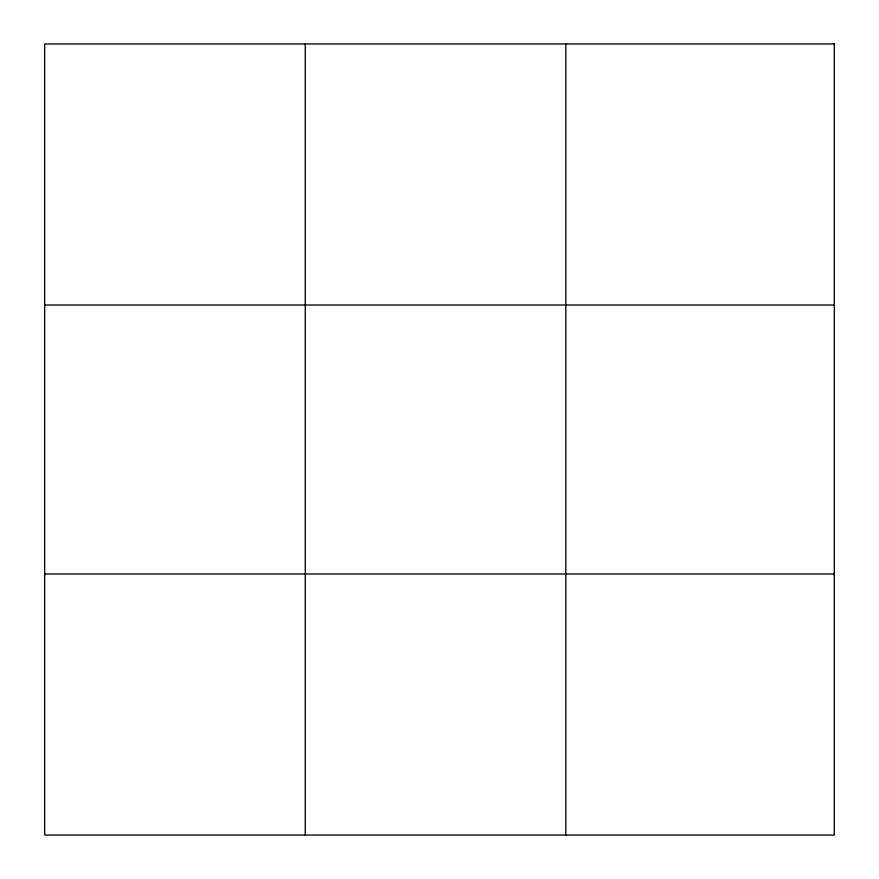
<?xml version="1.0" encoding="UTF-8"?>
<svg xmlns="http://www.w3.org/2000/svg" width="879" height="879" viewBox="0 0 879 879"><rect width="100%" height="100%" fill="white"/><g stroke="black" fill="none" stroke-linecap="round" stroke-linejoin="round"><path stroke-width="1.32" d="M305.266 43.95L305.266 835.05M565.834 43.95L565.834 835.05M44.697 305.013L834.303 305.013M44.697 573.987L834.303 573.987M834.303 43.95L834.303 835.05L44.697 835.05L44.697 43.95L834.303 43.95"/></g></svg>
